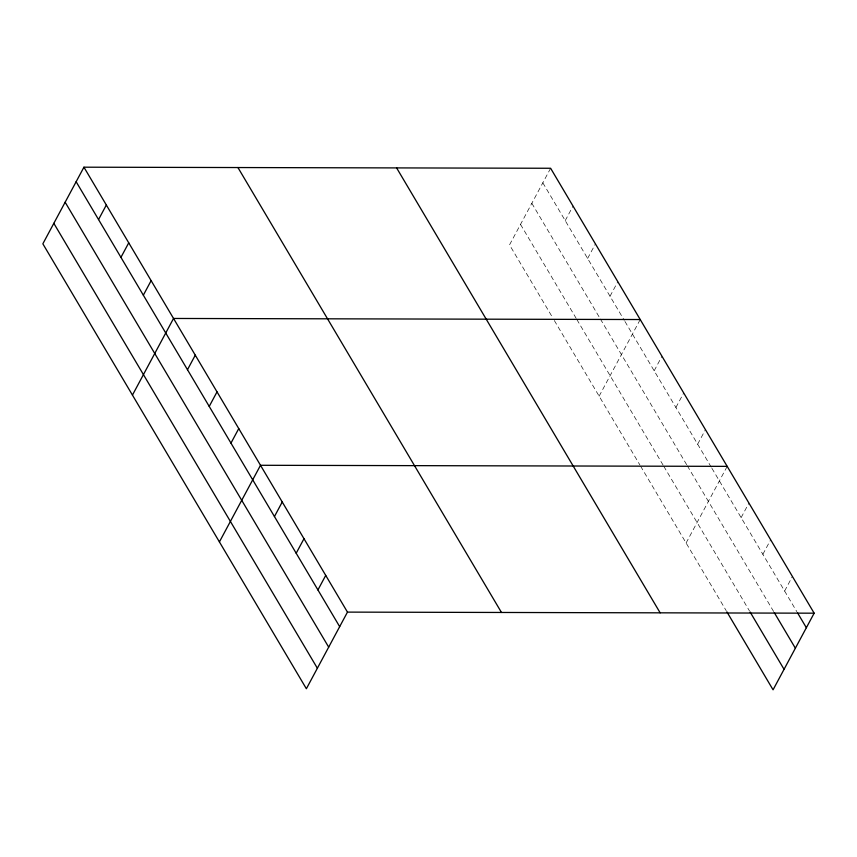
<?xml version="1.0" encoding="UTF-8"?>
<svg xmlns="http://www.w3.org/2000/svg" width="857" height="857" viewBox="0 0 857 857"><rect width="100%" height="100%" fill="white"/><g stroke="black" fill="none" stroke-linecap="round" stroke-linejoin="round"><path stroke-width="0.64" stroke-dasharray="4.29 3.21" d="M550.623 168.261L509.529 244.888L552.979 318.236M565.224 220.624L573.022 206.087M587.623 258.439L595.422 243.902M610.023 296.254L617.822 281.717M599.129 396.159L640.222 319.532M654.159 370.781L661.958 356.244M675.905 407.493L683.704 392.945M697.652 444.194L705.44 429.657M686.103 542.984L727.186 466.358M741.134 517.607L748.922 503.07M762.869 554.308L770.668 539.771M784.616 591.019L792.404 576.482M542.824 182.809L624.282 320.325M624.957 321.471L711.235 467.14M711.91 468.286L796.839 611.662M531.833 203.291L599.032 316.747M600.393 319.04L686.661 464.687M687.335 465.833L773.625 611.502M520.52 224.405L576.183 318.375M576.857 319.522L663.114 465.147M663.789 466.294L749.404 610.816M554.329 320.529L639.9 464.987M640.575 466.133L726.19 610.655"/><path stroke-width="1.29" d="M83.932 167.19L42.85 243.816L306.377 688.739L347.471 612.112L83.932 167.19L550.623 168.261L814.15 613.183L773.068 689.81L726.865 611.812M98.544 219.553L106.332 205.016M120.944 257.368L128.732 242.831M143.344 295.183L151.132 280.646M132.449 395.088L173.532 318.461L640.222 319.532M187.479 369.71L195.278 355.173M209.226 406.411L217.025 391.874M230.962 443.123L238.76 428.586M219.413 541.913L260.507 465.287L727.186 466.358M274.444 516.535L282.242 501.998M296.19 553.236L303.989 538.699M317.926 589.948L325.724 575.401M347.471 612.112L814.15 613.183M797.524 612.809L806.351 627.72M774.31 612.648L795.371 648.213M750.079 611.962L784.048 669.317M396.609 167.908L660.147 612.83M237.935 167.544L501.474 612.466M76.144 181.738L339.672 626.649M65.153 202.22L328.692 647.142M53.83 223.334L317.369 668.246"/></g></svg>
